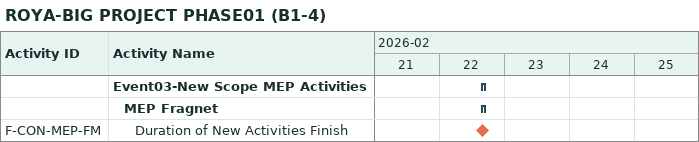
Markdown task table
ROYA-BIG PROJECT PHASE01 (B1-4)

| ID | Level | Task | Start | Finish |
|---|---|---|---|---|
|  | 1 | **Event03-New Scope MEP Activities** | 2026-02-22 | 2026-02-22 |
|  | 2 | **MEP Fragnet** | 2026-02-22 | 2026-02-22 |
| F-CON-MEP-FM | 3 | Duration of New Activities Finish (milestone) | 2026-02-22 | 2026-02-22 |
